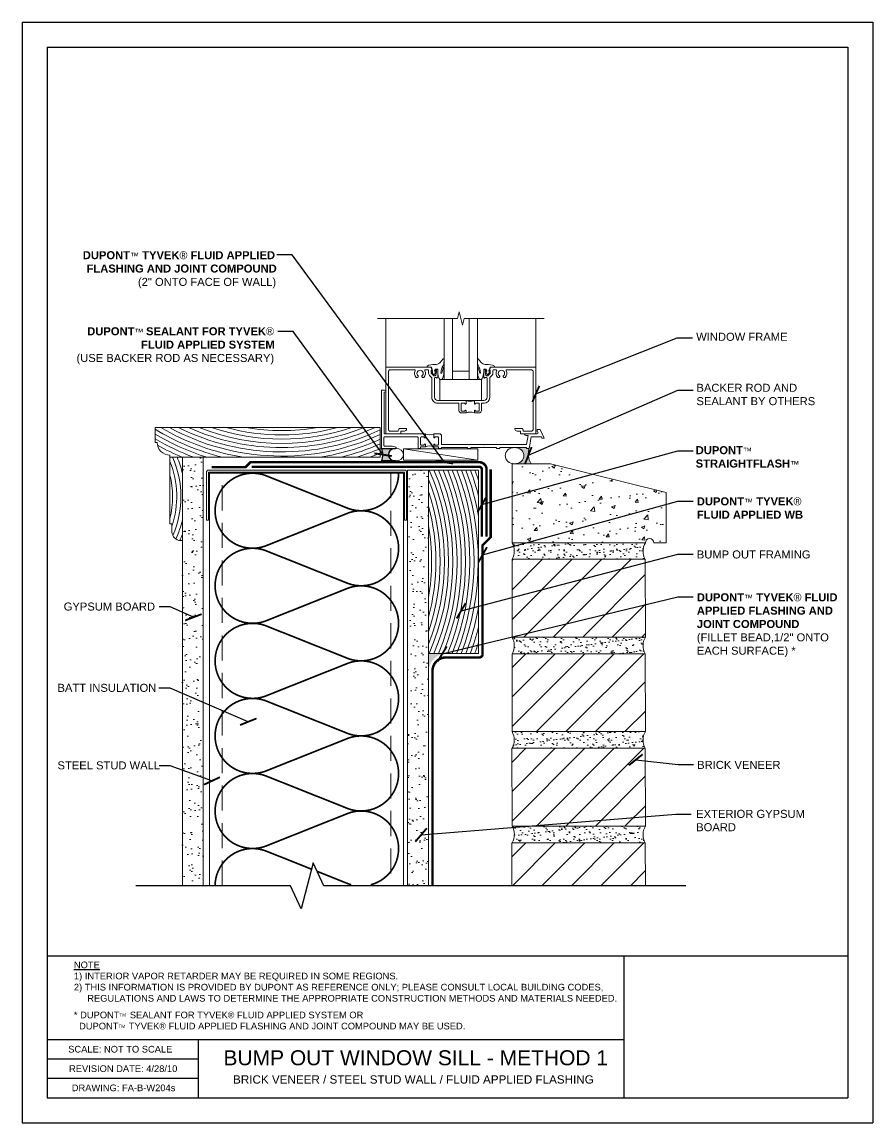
# Model space of a CAD drawing. Extents: x 472.1 to 497.6, y -269.5 to -236.5.
import ezdxf

# ---------------------------------------------------------------- set-up
doc = ezdxf.new("R2010")
doc.units = 0
doc.header["$LTSCALE"] = 1.5
doc.header["$MEASUREMENT"] = 0
doc.linetypes.add('DASHED', pattern=[0.75, 0.5, -0.25])
doc.linetypes.add('DASHED2', pattern=[0.375, 0.25, -0.125])
doc.layers.get('0').update_dxf_attribs({"color": 8, "linetype": 'CONTINUOUS'})
for name, color, linetype in [('8x11-ttb$0$B', 5, 'CONTINUOUS'), ('DuPont Self-Adhered Flashing', 252, 'CONTINUOUS'), ('INSULATION', 241, 'CONTINUOUS'), ('SEALANT', 250, 'CONTINUOUS'), ('STRUCTURE', 250, 'CONTINUOUS'), ('TEXT', 7, 'CONTINUOUS'), ('Tyvek FA Flashing and Joint Treatment', 150, 'DASHED2'), ('Tyvek FA WB', 10, 'DASHED2')]:
    doc.layers.add(name, color=color, linetype=linetype)
for name, color, linetype, lineweight in [('A-Anno-txt0', 250, 'CONTINUOUS', 18), ('A-Backer Rod', 250, 'CONTINUOUS', 15), ('A-Glazing', 250, 'CONTINUOUS', 15), ('A-Sealant', 250, 'CONTINUOUS', 15), ('A-Window Gasket', 250, 'CONTINUOUS', 13), ('brick', 250, 'CONTINUOUS', 5), ('Gyp Board', 250, 'CONTINUOUS', 20), ('Metal Stud', 250, 'CONTINUOUS', 18), ('Non-Flanged Window', 250, 'CONTINUOUS', 20), ('Shims', 250, 'CONTINUOUS', 25), ('Wood', 250, 'CONTINUOUS', 20)]:
    doc.layers.add(name, color=color, linetype=linetype, lineweight=lineweight)
doc.layers.add('VIEWPORT', color=7, linetype='CONTINUOUS', plot=False)
doc.styles.add('DETAILS', font='sanss___.ttf', dxfattribs={"height": 1})
doc.dimstyles.new('ARCH_1_1-2_IN', dxfattribs={"dimscale": 0, "dimtxt": 0.09375, "dimasz": 0.09375, "dimexe": 0.0625, "dimexo": 0.0625, "dimgap": 0.0625, "dimtad": 1, "dimdec": 4, "dimlfac": 8, "dimzin": 3, "dimdsep": 46, "dimlunit": 4, "dimtxsty": 'Standard', "dimblk1": 'ARCHTICK', "dimblk2": 'ARCHTICK', "dimsah": 1, "dimcen": 0.0625, "dimdle": 0.0625, "dimclrd": 256, "dimclre": 256, "dimclrt": 256, "dimadec": 0, "dimazin": 0, "dimtfac": 1, "dimtdec": 4, "dimtmove": 0, "dimatfit": 3, "dimldrblk": 'ARCHTICK', "dimfxl": 1, "dimfrac": 2, "dimtolj": 1, "dimtzin": 0, "dimlwd": -1, "dimlwe": -1, "dimarcsym": 0})
pattern_1 = [(37.50000000000001, (372.1442995840722, -97.38126436075288), (-0.009449003716441223, 0.2890235653519738), [0, -0.228, 0, -0.255, 0, -0.24375]), (7.499999999999999, (372.1442995840722, -97.38126436075288), (0.2654665057901591, 0.423321909784461), [0, -0.123, 0, -0.2055, 0, -0.07875]), (327.5, (371.9597995840722, -97.38126436075288), (0.4671212792627242, 0.0008488580305446746), [0, -0.075, 0, -0.27, 0, -0.3525]), (317.5, (371.9597995840722, -97.38126436075288), (0.450918990685844, 0.1316513347401374), [0, -0.0375, 0, -0.177, 0, -0.2025])]

# ---------------------------------------------------------------- blocks, each defined once
blk = doc.blocks.new('_ArchTick')
at = {"color": 0, "linetype": 'ByBlock', "const_width": 0.15}
blk.add_lwpolyline([(-0.5, -0.5), (0.5, 0.5)], dxfattribs=at)
blk = doc.blocks.new('Revsion Date')
at = {"layer": 'TEXT', "insert": (0.000131622949083976, 0.2031688605532622, 2.979996827461446e-09), "char_height": 0.2, "width": 16.26451670448571, "attachment_point": 1, "style": 'DETAILS'}
blk.add_mtext('\\pi-0.033334,l0.033334,t0.1;REVISION DATE: 4/28/10', dxfattribs=at)

msp = doc.modelspace()

# ---------------------------------------------------------------- hatches: boundary and pattern name
at = {"layer": 'brick', "lineweight": 15}
h = msp.add_hatch(dxfattribs=at)
h.set_pattern_fill('AR-CONC', color=256, scale=0.15, style=0)
h.set_pattern_definition([(49.99999999999999, (372.1442995840722, -97.38126436075288), (1.07589027390113, -0.09412820247389266), [0.1125, -1.2375]), (355, (372.1442995840722, -97.38126436075288), (-0.2081270004195, 1.128288200550018), [0.09, -0.9899999999999999]), (100.4514, (372.2339571040722, -97.38910837075287), (0.8677640725710324, 1.03415931309143), [0.09561028499999986, -1.051713167999998]), (46.18420000000001, (372.1442995840722, -97.08126436075287), (1.600861572938467, -0.2482785214935271), [0.16875, -1.85625]), (96.6356, (372.2777047015722, -97.10195432125289), (1.401994058323055, 1.461176806350662), [0.1434154319999997, -1.577569499999997]), (351.1842, (372.1442995840722, -97.08126436075287), (1.401992917700441, 1.461177901387987), [0.135, -1.485]), (21, (372.2942995840722, -97.15626436075289), (0.8953605781776924, -0.6039283359980082), [0.1125, -1.2375]), (326.0000000000001, (372.2942995840722, -97.15626436075289), (0.3649729978823726, 1.087725067570279), [0.09, -0.9899999999999999]), (71.4514, (372.3689129335722, -97.20659176975289), (1.260333942872235, 0.4837957450649286), [0.095610285, -1.051713168]), (37.50000000000001, (372.1442995840722, -97.38126436075288), (0.018239782975936, 0.4993407807469672), [0, -0.9779999999999999, 0, -1.005, 0, -0.9937499999999999]), (7.499999999999999, (372.1442995840722, -97.38126436075288), (0.3946043061632229, 0.5916175678235404), [0, -0.573, 0, -0.9555, 0, -0.37875]), (327.5, (371.8097995840722, -97.38126436075288), (0.8007336542586136, -0.0338323076015697), [0, -0.375, 0, -1.17, 0, -1.5525]), (317.5, (371.6597995840722, -97.38126436075288), (0.8747792540135794, 0.1501574734984764), [0, -0.4875, 0, -0.7769999999999999, 0, -1.1025])])
edge = h.paths.add_edge_path()
edge.add_line((490.399082504635, -252.1448535965501), (486.7574053573771, -252.1448535965501))
edge.add_line((486.7574053573771, -252.1448535965501), (486.7574053573771, -250.4666155386643))
edge.add_line((486.7574053573771, -250.4666155386643), (486.7574053573771, -249.7789681089602))
edge.add_line((486.7574053573771, -249.7789681089602), (487.913554591114, -249.7789681089602))
edge.add_line((487.913554591114, -249.7789681089602), (491.3770997362377, -250.644854395241))
edge.add_line((491.3770997362377, -250.644854395241), (491.3785033215071, -251.4282472725178))
edge.add_line((491.3785033215071, -251.4282472725178), (491.3785033215071, -252.1446366283805))
edge.add_line((491.3785033215071, -252.1446366283805), (491.0035033215071, -252.1446366283805))
edge.add_arc((490.8785033215071, -252.1446366283805), 0.125, 0, 180)
edge.add_line((490.7535033215071, -252.1446366283805), (490.399082504635, -252.1446366283805))
at = {"layer": 'brick'}
h = msp.add_hatch(dxfattribs=at)
h.set_pattern_fill('AR-SAND', color=256, scale=0.15, style=0)
h.set_pattern_definition(pattern_1)
edge = h.paths.add_edge_path()
edge.add_line((486.7589532838674, -252.6424974540283), (490.7520964067497, -252.6398463499883))
edge.add_arc((491.1721392814835, -252.3936639122074), 0.4868693965391097, 149.2667922168358, 210.374091206803, ccw=False)
edge.add_line((490.7536476613656, -252.1448535965501), (486.7574053573771, -252.14485359655))
edge.add_arc((486.3341052745168, -252.3949946121018), 0.4916843375690849, -30.22370756333339, 30.58014467202571, ccw=False)
h = msp.add_hatch(dxfattribs=at)
h.set_pattern_fill('_USER', color=256, scale=0.625, angle=45, style=0, pattern_type=0)
h.set_pattern_definition([(45, (116.9332864501775, -343.1931991219662), (-0.4419417382415922, 0.4419417382415922), [])])
h.paths.add_polyline_path([(486.7589532838674, -252.6424974540283), (490.7520964081122, -252.6398484037757), (490.7536443332402, -254.9731701576076), (486.7574053573773, -254.9758212616475)])
h = msp.add_hatch(dxfattribs=at)
h.set_pattern_fill('AR-SAND', color=256, scale=0.15, style=0)
h.set_pattern_definition(pattern_1)
edge = h.paths.add_edge_path()
edge.add_line((490.7536443332402, -260.6398368242741), (486.761166379859, -260.6424854332527))
edge.add_arc((486.3334652906049, -260.8938166666069), 0.4960802461382137, -29.73223907626658, 30.43989638010538, ccw=False)
edge.add_line((486.7642378587936, -261.1398463499882), (490.7520964067498, -261.1398463499882))
edge.add_arc((491.1813454224944, -260.8911680576284), 0.4960802461382787, 149.5601036198979, 210.0851456523651, ccw=False)
edge = h.paths.add_edge_path()
edge.add_line((490.7536443332402, -257.8065034909408), (486.7574053573772, -257.8091545949808))
edge.add_arc((486.329704268123, -258.0604858283352), 0.4960802461383204, 12.252309427424393, 30.43989638011351, ccw=False)
edge.add_line((486.8144850729454, -257.9552091363068), (486.8230895756632, -258.0088471905524))
edge.add_arc((486.3297042681236, -258.0604858283352), 0.4960802461377142, -5.72649610663899, 5.974931136099883, ccw=False)
edge.add_line((486.8233088425168, -258.1099846641408), (486.8189164205352, -258.1427480951458))
edge.add_arc((486.329704268123, -258.0604858283351), 0.4960802461383513, 330.26809278389993, 350.4548643698182, ccw=False)
edge.add_line((486.7604782613214, -258.3065130166549), (490.7520964067499, -258.3065130166549))
edge.add_arc((491.1813454224945, -258.0578347242951), 0.4960802461384055, 149.5601036199079, 210.0851456523642, ccw=False)
edge = h.paths.add_edge_path()
edge.add_line((490.7536443332402, -254.9731701576076), (486.7574053573772, -254.9758212616475))
edge.add_arc((486.3297042681229, -255.2271524950018), 0.4960802461383752, -30.085145652373228, 30.439896380098276, ccw=False)
edge.add_line((486.7589532838675, -255.4758307873617), (490.7520964067499, -255.4731796833216))
edge.add_arc((491.1813454224945, -255.2245013909618), 0.4960802461383913, 149.5601036199107, 210.0851456523614, ccw=False)
h = msp.add_hatch(dxfattribs=at)
h.set_pattern_fill('_USER', color=256, scale=0.625, angle=45, style=0, pattern_type=0)
h.set_pattern_definition([(45, (372.1442995840722, -97.38126436075288), (-0.4419417382415922, 0.4419417382415922), [])])
h.paths.add_polyline_path([(486.7589532838675, -255.4758307873616), (490.7520964067497, -255.4731796833216), (490.7536443332402, -257.8065034909408), (486.7589532838675, -257.8065034909408)])
h = msp.add_hatch(dxfattribs=at)
h.set_pattern_fill('_USER', color=256, scale=0.625, angle=45, style=0, pattern_type=0)
h.set_pattern_definition([(45, (372.1442995840721, -100.214597694086), (-0.4419417382415922, 0.4419417382415922), [])])
h.paths.add_polyline_path([(486.7589532838674, -258.3091641206947), (490.7520964067496, -258.3065130166547), (490.7536443332401, -260.6398368242739), (486.7589532838674, -260.6398368242739)])
h = msp.add_hatch(dxfattribs=at)
h.set_pattern_fill('_USER', color=256, scale=0.625, angle=45, style=0, pattern_type=0)
h.set_pattern_definition([(45, (372.1442995840722, -103.0479310274195), (-0.4419417382415922, 0.4419417382415922), [])])
h.paths.add_polyline_path([(486.7589533320499, -262.4256936682422), (490.7528486776213, -262.4256924018486), (490.7520964067497, -261.1398463499883), (486.7589532838675, -261.1424974540282)])
at = {"layer": 'Gyp Board'}
h = msp.add_hatch(dxfattribs=at)
h.set_pattern_fill('AR-SAND', color=256, scale=0.25, style=0)
h.set_pattern_definition([(37.50000000000001, (-1117.769163435428, -839.761149742707), (-0.01574833952740204, 0.4817059422532897), [0, -0.38, 0, -0.425, 0, -0.40625]), (7.499999999999999, (-1117.769163435428, -839.761149742707), (0.4424441763169318, 0.7055365163074351), [0, -0.205, 0, -0.3425, 0, -0.13125]), (327.5, (-1118.076663435428, -839.761149742707), (0.7785354654378738, 0.001414763384241069), [0, -0.125, 0, -0.45, 0, -0.5875]), (317.5, (-1118.076663435428, -839.761149742707), (0.7515316511430734, 0.2194188912335623), [0, -0.0625, 0, -0.295, 0, -0.3375])])
h.paths.add_polyline_path([(477.5056114236442, -249.5844577483037), (476.8806114236442, -249.5844577483037), (476.8806114236442, -250.0540769670569), (476.8806114236442, -262.4256948714468), (477.5056114236442, -262.4256948714468)])
h = msp.add_hatch(dxfattribs=at)
h.set_pattern_fill('AR-SAND', color=256, scale=0.25, style=0)
h.set_pattern_definition([(37.50000000000001, (-1117.769163435428, -839.6197605755733), (-0.01574833952740204, 0.4817059422532897), [0, -0.38, 0, -0.425, 0, -0.40625]), (7.499999999999999, (-1117.769163435428, -839.6197605755733), (0.4424441763169318, 0.7055365163074351), [0, -0.205, 0, -0.3425, 0, -0.13125]), (327.5, (-1118.076663435428, -839.6197605755733), (0.7785354654378738, 0.001414763384241069), [0, -0.125, 0, -0.45, 0, -0.5875]), (317.5, (-1118.076663435428, -839.6197605755733), (0.7515316511430734, 0.2194188912335623), [0, -0.0625, 0, -0.295, 0, -0.3375])])
h.paths.add_polyline_path([(484.255611423644, -252.2757759675392), (484.2509768398142, -252.282658764121), (484.2387339456338, -252.2529499018164), (484.1866080558215, -252.2529499018164), (484.1666033656933, -252.282658764121), (484.1543593644598, -252.2529499018164), (484.1022346970564, -252.2529499018164), (484.0822222621777, -252.2826587641211), (484.0699804750499, -252.2529499018162), (484.017853593541, -252.2529499018162), (483.9978411586621, -252.2826587641207), (483.9855993715341, -252.2529499018162), (483.9334724900252, -252.2529499018162), (483.9134600551465, -252.2826587641208), (483.9012182680182, -252.2529499018163), (483.8490913865098, -252.2529499018163), (483.8290789516308, -252.282658764121), (483.8168371645026, -252.2529499018162), (483.7647102829941, -252.2529499018162), (483.744697848115, -252.2826587641207), (483.732456060987, -252.2529499018162), (483.6803291794785, -252.2529499018162), (483.6603167445994, -252.2826587641207), (483.6480749574716, -252.2529499018162), (483.6306114236442, -252.252949901816), (483.6306114236442, -262.4256960320502), (484.255602006072, -262.4256970548169)])
h.paths.add_polyline_path([(484.2556114236442, -249.9684617345482), (483.6306114236442, -249.9684617345482), (483.6306114236442, -252.1075794184177), (483.6403040074092, -252.1075794184176), (483.6603320033886, -252.0779163324802), (483.6725549279785, -252.1075794184177), (483.724685110925, -252.1075794184177), (483.7447131069043, -252.0779163324804), (483.7569360314941, -252.1075794184177), (483.8090662144406, -252.1075794184177), (483.8290942104199, -252.0779163324804), (483.8413171350098, -252.1075794184177), (483.8934473179558, -252.1075794184177), (483.9134753139353, -252.0779163324802), (483.9256982385252, -252.1075794184178), (483.9778284214714, -252.1075794184179), (483.9978564174511, -252.0779163324801), (484.0100793420413, -252.1075794184178), (484.0622019990153, -252.1075794184178), (484.0822222621775, -252.0779163324801), (484.0944473974611, -252.1075794184178), (484.1465753697136, -252.1075794184179), (484.1666033656931, -252.0779163324802), (484.1788273956301, -252.1075794184178), (484.230956576652, -252.1075794184178), (484.255611423644, -252.0710494867592)])
at = {"layer": 'SEALANT'}
h = msp.add_hatch(color=256, dxfattribs=at)
h.dxf.hatch_style = 1
edge = h.paths.add_edge_path()
edge.add_line((483.2628116627359, -249.6952840865104), (482.84727701156, -249.6952840865104))
edge.add_arc((482.4762065884184, -249.5078267967359), 0.4157324793904046, 333.198015599936, 386.9109299082614)
edge.add_line((482.8469198988345, -249.3196642715072), (483.2570074257755, -249.3196642715072))
edge.add_arc((483.2802660522838, -249.5737234740928), 0.2551216222226348, 95.23073682215808, 135.4163850388761)
edge.add_arc((483.2147005487953, -249.5073344073352), 0.1618272552155245, 135.8626433203986, 215.6300560562126)
edge.add_arc((483.2723471239688, -249.4579095791771), 0.2375659524272433, 217.219695169789, 267.6996346296816)
h = msp.add_hatch(color=256, dxfattribs=at)
h.dxf.hatch_style = 1
edge = h.paths.add_edge_path()
edge.add_ellipse((486.8339772335566, -249.5363656182656), major_axis=(0.2812263587974499, 0), ratio=0.8626591466456875, start_angle=-90, end_angle=90, ccw=False)
edge.add_line((486.8339772335575, -249.77896810896), (487.3289291561046, -249.7789681089602))
edge.add_arc((487.8201254222888, -249.479491582738), 0.5752911972831126, 161.3307433582563, 211.3701656921093, ccw=False)
edge.add_line((487.2751047973538, -249.2953381682519), (486.8339772335586, -249.2937631275711))
at = {"layer": 'Tyvek FA Flashing and Joint Treatment', "ltscale": 0.5}
h = msp.add_hatch(color=256, dxfattribs=at)
h.dxf.hatch_style = 1
edge = h.paths.add_edge_path()
edge.add_line((484.2558520643404, -255.4686490056326), (484.2558520643404, -255.9686490056325))
edge.add_arc((484.8079205985126, -256.0207175398047), 0.554518528702023, 95.38793301168698, 174.6120669883089, ccw=False)
edge.add_line((484.7558520643405, -255.4686490056326), (484.2558520643404, -255.4686490056326))

# ---------------------------------------------------------------- linework, layer by layer
at = {"layer": '8x11-ttb$0$B', "color": 7}
for p, q in [((472.8245605984985, -237.2887712683001, 2.979996827461446e-09), (472.8245605984985, -268.7887712683001, 2.979996827461446e-09)), ((472.8245605984985, -237.2887712683001, 2.979996827461446e-09), (496.8245605984985, -237.2887712683001, 2.979996827461446e-09)), ((496.8245605984985, -237.2887712683001, 2.979996827461446e-09), (496.8245605984985, -268.7887712683001, 2.979996827461446e-09)), ((472.8245605984985, -267.0381050034567, 2.979996827461446e-09), (490.1131076113375, -267.0381050034567, 2.979996827461446e-09)), ((472.8245605984985, -268.7887712683001, 2.979996827461446e-09), (496.8245605984985, -268.7887712683001, 2.979996827461446e-09))]:
    msp.add_line(p, q, dxfattribs=at)
at = {"layer": '8x11-ttb$0$B', "color": 7, "elevation": 2.979996827461446e-09}
for points in [[(496.8245605984985, -264.5434509550295), (472.8245605984985, -264.5434509550295)], [(490.1131076113375, -264.5434509550295), (490.1131076113375, -268.7887712683001)], [(477.3511108772184, -267.0381050034567), (477.3511108772184, -268.7887712683001)], [(477.3511108772184, -267.6217050034567), (472.8245605984985, -267.6217050034567)], [(477.3511108772184, -268.2053050034567), (472.8245605984985, -268.2053050034567)]]:
    msp.add_lwpolyline(points, dxfattribs=at)
at = {"layer": 'A-Anno-txt0', "lineweight": 13}
msp.add_lwpolyline([(482.7224148303378, -245.4205933147055), (485.1224048303376, -245.4205933147055), (485.1724248303378, -245.2206133147055), (485.2724048303377, -245.6205933147055), (485.3224048303377, -245.4205933147055), (487.7224148303378, -245.4205933147055)], dxfattribs=at)
at = {"layer": 'A-Backer Rod'}
msp.add_ellipse((483.2778192592293, -249.5072869031632), major_axis=(0.2256227642255621, -1.381495353187958e-17), ratio=0.8319303761802328, dxfattribs=at)
at = {"layer": 'A-Backer Rod', "extrusion": (0, 0, -1)}
msp.add_ellipse((486.8339772335566, -249.5363656182656), major_axis=(0.2812263587974499, 0), ratio=0.8626591466456875, dxfattribs=at)
at = {"layer": 'A-Glazing'}
for p, q in [((484.720973217803, -247.2572181275712), (484.720973217803, -245.4206033147055)), ((484.970973217803, -247.2572181275712), (484.970973217803, -245.4206033147055)), ((485.470973217803, -247.2572181275712), (485.470973217803, -245.4206033147055)), ((485.720973217803, -247.2572181275712), (485.720973217803, -245.4206033147055))]:
    msp.add_line(p, q, dxfattribs=at)
at = {"layer": 'A-Sealant'}
for centre, radius, start, end in [((485.5049148303378, -247.4290982377337), 0.4796878163860037, 254.8951551123608, 285.1048448876392), ((485.504914830338, -248.5350894717974), 0.3046970014300712, 65.77986063325326, 114.2201393668193), ((484.2861122702849, -248.4290982377326), 0.4796878163871012, 254.895155112395, 285.1048448876049), ((484.2867075461308, -249.5429251885414), 0.3019352373051956, 65.66792380673895, 114.3320761931669), ((487.8200834685579, -249.4794962518714), 0.5752529459548406, 161.3289651772829, 211.3719438730844)]:
    msp.add_arc(centre, radius, start, end, dxfattribs=at)
at = {"layer": 'A-Window Gasket'}
for points in [[(484.3474846219491, -246.9962201557356), (484.374301148488, -246.9913458551377), (484.340171024367, -246.8841112574559), (484.2792243737069, -246.8792369585773), (484.203669503348, -246.8822181275712), (484.2137600449063, -246.85120858495, -0.1257100272134179), (484.4457514469283, -246.7994662573563, 0.2260837189018228), (484.5993370073601, -246.7497483987122), (484.6948923170198, -246.6388077805518, -0.6449762263124317), (484.7208266090378, -246.6505491230255), (484.7192468720099, -246.7797860586549, -0.1518691569180708), (484.7028940954135, -246.8242212130041), (484.6643909071183, -246.8841469922726, 0.02934546717884474), (484.6469960179153, -246.9360296354653), (484.6297657283318, -247.0578236453023, 0.6538117075652882), (484.6500065392347, -247.0648103822677), (484.6940982864571, -246.8995614647777, -0.8886355728344962), (484.7192468720099, -246.9016228956771), (484.7192468720099, -247.0358685160698, -0.06420464893641442), (484.6768144101003, -247.2244847727771, -0.6896355001773956), (484.5742056797123, -247.2244847727771, -0.07035608683589237), (484.5329732178029, -247.0358685160698), (484.5329732178029, -246.9401657057362), (484.4596264598262, -246.9401657057362), (484.4376856650089, -246.9937830054367), (484.4766915229224, -246.9986573043153), (484.4425613967302, -247.0352145536423), (484.4742536570615, -247.0571489028945), (484.4133070043305, -247.1107662008758), (484.357236085392, -247.044963153119), (484.3816147460702, -247.0352145536423)], [(486.0944618136568, -246.9962201557356), (486.0676452871177, -246.9913458551377), (486.101775411239, -246.8841112574559), (486.162722061899, -246.8792369585773), (486.2382769322577, -246.8822181275712), (486.2281863906994, -246.85120858495, 0.1257100272134179), (485.9961949886774, -246.7994662573563, -0.2260837189018228), (485.8426094282458, -246.7497483987122), (485.7470541185862, -246.6388077805518, 0.6449762263124317), (485.7211198265679, -246.6505491230255), (485.722699563596, -246.7797860586549, 0.1518691569180708), (485.7390523401922, -246.8242212130041), (485.7775555284874, -246.8841469922726, -0.02934546717884474), (485.7949504176904, -246.9360296354653), (485.8121807072739, -247.0578236453023, -0.6538117075652882), (485.791939896371, -247.0648103822677), (485.7478481491489, -246.8995614647777, 0.8886355728344962), (485.722699563596, -246.9016228956771), (485.722699563596, -247.0358685160698, 0.06420464893641442), (485.7651320255054, -247.2244847727771, 0.6896355001773956), (485.8677407558934, -247.2244847727771, 0.07035608683589237), (485.9089732178028, -247.0358685160698), (485.9089732178028, -246.9401657057362), (485.9823199757795, -246.9401657057362), (486.004260770597, -246.9937830054367), (485.9652549126835, -246.9986573043153), (485.9993850388755, -247.0352145536423), (485.9676927785442, -247.0571489028945), (486.0286394312752, -247.1107662008758), (486.0847103502137, -247.044963153119), (486.0603316895355, -247.0352145536423)]]:
    msp.add_lwpolyline(points, format="xyb", close=True, dxfattribs=at)
msp.add_lwpolyline([(484.5969148303377, -247.8822181275712), (484.5969148303377, -247.2572181275712), (485.8469148303377, -247.2572181275712), (485.8469148303377, -247.8822181275712)], close=True, dxfattribs=at)
at = {"layer": 'brick', "lineweight": 15}
msp.add_lwpolyline([(490.399082504635, -252.1448535965501), (486.7574053573771, -252.1448535965501), (486.7574053573771, -250.4666155386643), (486.7574053573771, -249.7789681089602), (487.913554591114, -249.7789681089602), (491.3770997362377, -250.644854395241), (491.3785033215071, -251.4282472725178), (491.3785033215071, -252.1446366283805), (491.0035033215071, -252.1446366283805, 0.9999999999999999), (490.7535033215071, -252.1446366283805), (490.399082504635, -252.1446366283805)], format="xyb", dxfattribs=at)
at = {"layer": 'brick'}
for points in [[(490.7536443332402, -254.9731701576075), (486.7574053573773, -254.9758212616475), (486.7589532838674, -252.6424974540283), (490.7520964067497, -252.6398463499883), (490.7536443332402, -254.9731701576075, 0.2704061141941634), (490.7520964067498, -255.4731796833216, 0.9074311398367584), (490.7520964067498, -255.4731796833216, -0.1931272375800366)], [(490.7536443332402, -257.8065034909408), (486.7574053573773, -257.8091545949808), (486.7589532838675, -255.4758307873617), (490.7520964067497, -255.4731796833216), (490.7536443332402, -257.8065034909408, 0.2704061141941634), (490.7520964067498, -258.3065130166549, 0.9074311398367584), (490.7520964067498, -258.3065130166549, -0.1931272375800366)], [(490.7536443332402, -260.6398368242741), (486.7574053573773, -260.6424879283141), (486.7520964067497, -258.3065130166549), (490.7520964067497, -258.3065130166549), (490.7536443332402, -260.6398368242741, 0.2704061141941634), (490.7520964067498, -261.1398463499882, 0.9074311398367584), (490.7520964067498, -261.1398463499882, -0.1931272375800366)]]:
    msp.add_lwpolyline(points, format="xyb", dxfattribs=at)
msp.add_lwpolyline([(486.7550187411892, -262.4256936694898), (486.7520964067498, -261.1398463499882), (490.7520964067498, -261.1398463499882), (490.7529494367321, -262.4256924018166)], dxfattribs=at)
for centre, radius, start, end in [((486.3341052745169, -252.3949946121018), 0.4916843375690687, 329.7762924366648, 30.58014467201859), ((491.18134875062, -252.3961848299044), 0.4960802461384045, 149.5601036199047, 210.0851456523679), ((486.3297042681229, -255.2271524950018), 0.4960802461384045, 329.9148543476321, 30.43989638009525), ((486.3297042681229, -258.0604858283351), 0.4960802461384045, 329.9148543476321, 30.43989638009525), ((486.3334652906047, -260.8938166666069), 0.4960802461384045, 329.9148543476321, 30.43989638009525)]:
    msp.add_arc(centre, radius, start, end, dxfattribs=at)
at = {"layer": 'DuPont Self-Adhered Flashing', "const_width": 0.075}
msp.add_lwpolyline([(485.8556114236442, -251.9684617345482), (485.8556114236442, -249.9520617345482, 0.4142135623730835), (485.7756114236442, -249.8720617345482), (478.9556114236417, -249.8720617345483)], format="xyb", dxfattribs=at)
at = {"layer": 'Gyp Board'}
for points in [[(476.8806114236442, -262.4256948714468), (476.8806114236442, -249.5844577483037), (477.5056114236442, -249.5844577483037), (477.5056114236442, -262.4256948714468)], [(484.2556114236442, -262.4256970548322), (484.2556114236442, -249.9684617345482), (483.6306114236442, -249.9684617345482), (483.6306114236442, -262.4256960320502)]]:
    msp.add_lwpolyline(points, dxfattribs=at)
at = {"layer": 'INSULATION', "color": 253, "const_width": 0.05}
for points in [[(483.359485848618, -256.8122117345491, 0.5155500965721037), (481.8664864642507, -255.7491024019287), (479.3524852329876, -256.7503210671696, -1.404370499403762), (479.3524852329903, -254.6241024019299), (481.8664864642503, -255.6253210671696, 1.404370499398822), (481.8664864642503, -253.4991024019285), (479.3524852329867, -254.5003210671694, -1.404370499403763), (479.3524852329896, -252.3741024019297), (481.8664864642494, -253.3753210671694, 1.404370499398822), (481.8664864642503, -251.2491024019285), (479.3524852329867, -252.2503210671694, -1.404370499403762), (479.3524852329896, -250.1241024019297), (481.8664864642494, -251.1253210671694, 0.5155500965725927), (483.3594858486173, -250.0622117345485)], [(482.5263438696647, -262.3986940839479, 1.036048452752059), (481.8664864642512, -260.2491024019298), (479.3524852329876, -261.2503210671707, -1.404370499403763), (479.3524852329906, -259.1241024019311), (481.8664864642503, -260.1253210671707, 1.404370499398822), (481.8664864642512, -257.9991024019298), (479.3524852329876, -259.0003210671707, -1.404370499403762), (479.3524852329906, -256.8741024019311), (481.8664864642503, -257.8753210671707, 0.5155500965725927), (483.3594858486183, -256.8122117345498)], [(477.859544800445, -262.4256948714469, -0.5123147569614868), (479.3524852329913, -261.3741024019313), (480.7501045390142, -261.9307141166313)], [(480.9175250605195, -261.9973905163844), (481.8664864642512, -262.3753210671709, 0.01762287785830743), (481.9422705990888, -262.3985980599164, 0.01762287785830743)]]:
    msp.add_lwpolyline(points, format="xyb", dxfattribs=at)
at = {"layer": 'Metal Stud'}
msp.add_lwpolyline([(483.5368614236442, -251.4684617345482), (483.536861423644, -250.0309617345482), (477.6618614236442, -250.0309617345485), (477.6618614236442, -251.4684617345482), (477.5993614236442, -251.4684617345482), (477.5993614236442, -250.0309617345482, -0.414213562373095), (477.6618614236442, -249.9684617345482), (483.5368614236442, -249.9684617345482, -0.414213562373095), (483.5993614236442, -250.0309617345482), (483.5993614236442, -251.4684617345482)], format="xyb", close=True, dxfattribs=at)
at = {"layer": 'Metal Stud', "lineweight": 13}
msp.add_lwpolyline([(477.6931114236442, -262.4256948714468), (477.6931114236442, -250.0622117345485), (483.5056114236442, -250.0622117345485), (483.5056114236442, -262.4256958274937)], dxfattribs=at)
at = {"layer": 'Metal Stud', "linetype": 'DASHED', "lineweight": 5}
msp.add_lwpolyline([(478.0681114236442, -262.4256948714469), (478.0681114236442, -250.0622117345485), (483.1306114236442, -250.0622117345485), (483.1306114236442, -262.4256952138245)], dxfattribs=at)
at = {"layer": 'Non-Flanged Window', "lineweight": 9}
for p, q in [((482.9719148303377, -245.4205933147055), (482.9719148303377, -248.8822181275712)), ((487.4719148303377, -245.4205933147055), (487.4719148303377, -248.8822181275712))]:
    msp.add_line(p, q, dxfattribs=at)
at = {"layer": 'Non-Flanged Window'}
for p, q in [((485.470973217803, -247.0072181275712), (484.970973217803, -247.0072181275712)), ((485.720973217803, -247.2572181275712), (484.720973217803, -247.2572181275712))]:
    msp.add_line(p, q, dxfattribs=at)
for points in [[(485.3799148303378, -247.8922131275712), (485.3699148303378, -247.8822131275712), (484.5344148303377, -247.8822131275712, -0.4142135623730963), (484.4344148303377, -247.7822131275712), (484.4344148303377, -247.2107131275712, -0.4142135623730941), (484.4544148303377, -247.1907131275712), (484.4964148303376, -247.1907131275712), (484.4964148303376, -247.2127131275712, 0.4142135623730984), (484.5344198303378, -247.1747081275712), (484.5344198303378, -246.9727131275712, 0.414213562373108), (484.5144198303378, -246.9527131275712), (484.4854198303378, -246.9527131275712, 0.414213562373095), (484.4654198303378, -246.9727131275712), (484.4654198303378, -246.9847131275712), (484.4944198303378, -246.9847131275712), (484.4944198303378, -247.0227131275712), (484.4719827823525, -247.1248713613875, -0.3541185725306732), (484.4524198303376, -247.1407131275712), (484.4104698303378, -247.1407131275712), (484.3437921608081, -247.0740907971009, -0.198912367379654), (484.3364698303378, -247.0564131275712), (484.3364698303378, -246.9847131275712), (484.3654698303378, -246.9847131275712), (484.3294395273076, -246.8822131275712), (482.9719198303378, -246.8822131275712), (482.9719198303378, -248.8822131275712), (483.4269198303377, -248.8822131275712), (483.4269198303377, -248.8022131275712), (483.5349198303379, -248.8022131275712, 0.4142135623731034), (483.5969198303378, -248.7402131275713), (483.5969198303378, -248.7222131275712), (483.4069198303377, -248.7222131275712, 0.414213562373095), (483.3469198303378, -248.7822131275712), (483.3469198303378, -248.8022131275712), (483.1119198303379, -248.8022131275712, -0.4142135623730908), (483.0519198303377, -248.7422131275712), (483.0519198303377, -247.0222131275712, -0.4142135623731036), (483.1119198303379, -246.9622131275712), (483.839689992877, -246.9622131275712, -0.5680984128594625), (483.8572824077375, -246.9917266410847, 0.3397540095737803), (483.8891723138087, -247.1902131275712), (483.9331377980349, -247.1902131275712), (483.9501584679369, -247.1607324625224, 0.3865446749097419), (483.9473002726074, -247.1475877639556, -3.127286275187371), (484.0575393880681, -247.1475877639556, 0.3865446749096684), (484.0546811927388, -247.1607324625224), (484.0717018626405, -247.1902131275712), (484.1156673468667, -247.1902131275712, 0.3397540095737777), (484.1475572529379, -246.9917266410847, -0.5680984128594625), (484.1651496677986, -246.9622131275712), (484.2364698303379, -246.9622131275712, -0.4142135623731341), (484.2564698303378, -246.9822131275712), (484.2564698303378, -247.0564131245258, 0.1990202627215713), (484.2872544477809, -247.1306901532219), (484.3470851595179, -247.1904712085249, -0.1990202627215655), (484.3544148303378, -247.2081562153574), (484.3544148303378, -247.7922131275712, 0.414213562373095), (484.5244148303377, -247.9622131275712), (485.1489148303378, -247.9622131275712, -0.4142135623731015), (485.1689148303378, -247.9822131275712), (485.1689148303378, -248.1872131275713, 0.4142135623731173), (485.2389148303377, -248.2572131275712), (485.3799148303378, -248.2572131275712), (485.3799148303378, -248.1917131275713, 0.9999999999999999), (485.3489148303378, -248.1917131275713), (485.3489148303378, -248.1922131275713, -0.4142135623730862), (485.3339148303377, -248.2072131275712), (485.2539148303378, -248.2072131275712, -0.4142135623731037), (485.2389148303377, -248.1922131275713), (485.2389148303377, -247.9772131275712, -0.414213562373095), (485.2539148303378, -247.9622131275712), (485.3339189289738, -247.9622131275712, -0.4190234982698032), (485.348916913251, -247.9774590292106, 1.008230869162925), (485.3799148303378, -247.9777131275712), (485.3799148303378, -247.8922131275712)], [(485.6299148303378, -247.8922131275712), (485.6299148303378, -247.9777131275712, 0.9999999999999999), (485.6609148303377, -247.9777131275712), (485.6609148303377, -247.9772131275712, -0.414213562373095), (485.6759148303378, -247.9622131275712), (485.7559148303378, -247.9622131275712, -0.4142135623730693), (485.7709148303376, -247.9772131275712), (485.7709148303379, -248.1922131275713, -0.414213562373095), (485.7559148303378, -248.2072131275712), (485.6759107317018, -248.2072131275712, -0.4190234982697423), (485.6609127474243, -248.1919672259319, 1.008230869162796), (485.6299148303378, -248.1917131275713), (485.6299148303378, -248.2572131275712), (485.7709198303377, -248.2572131275712, 0.4142135623731173), (485.8409198303377, -248.1872131275713), (485.8409198303377, -247.9772131275712, -0.4142135623730864), (485.8559198303378, -247.9622131275712), (485.9194198303377, -247.9622131275712, 0.4142135623730858), (486.0894198303378, -247.7922131275712), (486.0894198303378, -247.2081562153574, -0.1990202627215653), (486.0967495011575, -247.1904712085249), (486.1565802128948, -247.1306901532219, 0.1990202627215716), (486.1873648303378, -247.0564131245258), (486.1873648303378, -246.9822131275712, -0.414213562373082), (486.2073648303378, -246.9622131275712), (486.278684992877, -246.9622131275712, -0.5680984128616718), (486.2962774077377, -246.9917266410847, 0.3397540095737931), (486.3281673138087, -247.1902131275712), (486.3721327980349, -247.1902131275712), (486.3891534679369, -247.1607324625224, 0.3865446749096253), (486.3862952726074, -247.1475877639556, -3.127286275187395), (486.496534388068, -247.1475877639556, 0.386544674909742), (486.4936761927387, -247.1607324625224), (486.5106968626405, -247.1902131275712), (486.5546623468669, -247.1902131275712, 0.3397540095737929), (486.5865522529379, -246.9917266410847, -0.5680984128595217), (486.6041446677986, -246.9622131275712), (487.3319198303377, -246.9622131275712, -0.414213562373095), (487.3919198303378, -247.0222131275712), (487.3919198303378, -248.7422131275712, -0.414213562373095), (487.3319198303377, -248.8022131275712), (487.0969148303377, -248.8022131275712), (487.0969148303377, -248.7822131275712, 0.414213562373095), (487.0369148303377, -248.7222131275712), (486.8469148303377, -248.7222131275712), (486.8469148303377, -248.7402131275713, 0.414213562373095), (486.9089148303378, -248.8022131275712), (487.0169148303377, -248.8022131275712), (487.0169148303377, -248.8822131275712), (487.4719148303377, -248.8822131275712), (487.4719148303377, -246.8822131275712), (486.1143951333681, -246.8822131275712), (486.0783648303376, -246.9847131275712), (486.1073648303376, -246.9847131275712), (486.1073648303376, -247.0564131275712, -0.198912367379654), (486.1000424998674, -247.0740907971009), (486.0333648303378, -247.1407131275712), (485.9914148303378, -247.1407131275712, -0.3541185725306731), (485.9718518783231, -247.1248713613875), (485.9494148303378, -247.0227131275712), (485.9494148303378, -246.9847131275712), (485.9784148303378, -246.9847131275712), (485.9784148303378, -246.9727131275712, 0.414213562373095), (485.9584148303379, -246.9527131275712), (485.9294148303379, -246.9527131275712, 0.414213562373095), (485.9094148303377, -246.9727131275712), (485.9094148303377, -247.1747081275712, 0.414213562373095), (485.9474198303378, -247.2127131275712), (485.9474198303378, -247.1907131275712), (485.9894198303377, -247.1907131275712, -0.414213562373095), (486.0094198303377, -247.2107131275712), (486.0094198303377, -247.7822131275712, -0.414213562373095), (485.9094198303378, -247.8822131275712), (485.6399148303378, -247.8822131275712), (485.6299148303378, -247.8922131275712)], [(484.1611122702849, -248.8922131275712), (484.151112270285, -248.8822131275712), (482.9469198303377, -248.8822131275712, -0.4142135623731099), (482.9269198303377, -248.8622131275712), (482.9269198303377, -247.6316631275712), (482.9409198303378, -247.6316631275712, 0.9999999999999999), (482.9409198303378, -247.5696631275712), (482.8469198303378, -247.5696631275712), (482.8469198303378, -249.3196631275712), (483.2844198303378, -249.3196631275712), (483.2844198303378, -249.2811471576819), (483.1669198303377, -249.2496631275712), (482.9369198303377, -249.2496631275712, -0.414213562373095), (482.9169198303377, -249.2296631275712), (482.9169198303377, -248.9962131275712, -0.4142135623731341), (482.9369198303377, -248.9762131275712), (483.930112270285, -248.9762131275711, -0.414213562373108), (483.9501122702849, -248.9962131275711), (483.9501122702849, -249.3196631275712), (484.0201122702849, -249.3196631275712), (484.0201122702849, -249.2712131275711), (484.1611122702849, -249.2712131275711), (484.1611122702849, -249.2057131275712, 0.9999999999999999), (484.1301122702848, -249.2057131275712), (484.1301122702848, -249.2062131275711, -0.414213562373095), (484.1151122702849, -249.2212131275711), (484.0401122702849, -249.2212131275711, -0.414213562373095), (484.0201122702849, -249.2012131275712), (484.0201122702849, -248.9962131275711, -0.414213562373108), (484.0401122702849, -248.9762131275711), (484.1151122702849, -248.9762131275711, -0.414213562373095), (484.1301122702848, -248.9912131275711), (484.1301122702848, -248.9917131275711, 0.9999999999999999), (484.1611122702849, -248.9917131275711), (484.1611122702849, -248.8922131275712)], [(484.4111122702849, -248.8922131275711), (484.4111122702849, -248.9917131275711, 0.9999999999999999), (484.4421122702849, -248.9917131275711), (484.4421122702849, -248.9912131275711, -0.414213562373095), (484.4571122702848, -248.9762131275711), (484.5321122702848, -248.9762131275711, -0.4142135623730689), (484.5521122702848, -248.9962131275711), (484.5521122702848, -249.2012131275712, -0.414213562373095), (484.5321122702848, -249.2212131275711), (484.4571122702848, -249.2212131275711, -0.414213562373095), (484.4421122702849, -249.2062131275711), (484.4421122702849, -249.2057131275712, 0.9999999999999999), (484.4111122702849, -249.2057131275712), (484.4111122702849, -249.2712131275711), (484.5521122702848, -249.2712131275711), (484.5521122702848, -249.3197131275712), (484.6461122702848, -249.3197131275712), (484.6461122702848, -249.2937631275712), (485.4211122702847, -249.2937631275712), (485.4211122702847, -249.3197131275712), (485.5211122702848, -249.3197131275712), (485.5211122702848, -249.2937631275712), (486.2961122702847, -249.2937631275712), (486.2961122702847, -249.3197131275712), (486.3961122702848, -249.3197131275712), (486.3961122702848, -249.2937631275712), (487.1879198303376, -249.2937631275712), (487.1879198303376, -249.3197131275712), (487.2708068343722, -249.3197131275712), (487.308490635833, -249.1059976694516), (487.3003790400796, -249.0944131101449), (487.3119635993864, -249.0863015143914), (487.3313751522455, -248.9762131275711), (487.6383865960854, -248.9762131275711), (487.6529587104025, -249.0074631275711), (487.7219198303378, -249.0074631275711), (487.6052263388844, -248.7572131275712), (487.511516746443, -248.7572131275712), (487.511516746443, -248.8202131275712, -0.9999999999999999), (487.511516746443, -248.8822131275711), (487.1339198303376, -248.8822131275711), (487.1339198303376, -248.8906740966537, 0.414213562373095), (487.1789198303376, -248.9356740966537), (487.2430731756507, -248.9356740966537), (487.1965071541908, -249.1997631275712), (485.9186122702849, -249.1997631275712), (485.9086122702849, -249.2097631275712), (485.8986122702849, -249.1997631275712), (484.6461122702848, -249.1997631275712), (484.6461122702848, -248.9442131275711, 0.4142135623731076), (484.5841122702849, -248.8822131275711), (484.4211122702849, -248.8822131275711), (484.4111122702849, -248.8922131275711)]]:
    msp.add_lwpolyline(points, format="xyb", dxfattribs=at)
at = {"layer": 'SEALANT'}
msp.add_lwpolyline([(483.2628116627359, -249.6952840865104), (482.84727701156, -249.6952840865104, 0.2387543091885397), (482.8469198988345, -249.3196642715072), (483.2570074257755, -249.3196642715072, 0.1771623285811937), (483.0985615922073, -249.3946410033878, 0.36282136282396), (483.0831681194541, -249.6016067816672, 0.223892740720895), (483.2628116627359, -249.6952840865104, 1.244627452489025)], format="xyb", dxfattribs=at)
at = {"layer": 'Shims', "lineweight": 15}
msp.add_lwpolyline([(485.7341923970147, -249.675526486943), (483.5042045418804, -249.3330735709918)], dxfattribs=at)
msp.add_lwpolyline([(483.5042045418804, -249.3330735709918), (485.7341923970147, -249.3330735709918), (485.7341923970147, -249.675526486943), (483.5042045418804, -249.675526486943)], close=True, dxfattribs=at)
at = {"layer": 'STRUCTURE'}
msp.add_lwpolyline([(491.9634671150998, -262.4256976812646), (481.1151565422892, -262.4256919156305), (480.7989258340091, -261.7403656020889), (480.4438579144049, -263.1247338591259), (480.1214288991581, -262.4256948714469), (475.4886356852154, -262.4256948714468)], dxfattribs=at)
at = {"layer": 'Tyvek FA Flashing and Joint Treatment', "ltscale": 0.5, "flags": 128}
msp.add_lwpolyline([(485.9956114236442, -251.9684617345482, 0.075, 0.075, 0), (485.9956114236442, -249.9520617345482, 0.075, 0.075, 0.4142135623730125), (485.7756114236442, -249.7320617345483, 0.075, 0.075, 0), (478.920755262496, -249.7320617345482, 0.075, 0.075, 0), (478.7717151730217, -249.8811018240225, 0.075, 0.075, 0), (477.7556114236417, -249.8811018240225, 0, 0, 0)], format="xyseb", dxfattribs=at)
at = {"layer": 'Tyvek FA WB', "flags": 128}
msp.add_lwpolyline([(484.3756114236442, -262.4256942655329, 0.075, 0.075, 0), (484.3756114236442, -255.9861255331902, 0.075, 0.075, -0.414213562373095), (484.7756114236442, -255.5861255331902, 0.075, 0.075, 0), (485.7756114236442, -255.5861255331902, 0.075, 0.075, 0.414213562373095), (485.8756114236442, -255.4861255331902, 0.075, 0.075, 0), (485.8756114236442, -254.8521861059794, 0.075, 0.075, 0), (485.8756114236442, -252.2205828801267, 0.075, 0.075, 0), (486.1156114236442, -251.9805828801267, 0.075, 0.075, 0), (486.1156114236442, -249.9464021528585, 0, 0, 0)], format="xyseb", dxfattribs=at)
at = {"layer": 'VIEWPORT', "color": 1}
for p, q in [((472.0745605984985, -236.5387712683001, 2.979996827461446e-09), (472.0745605984985, -269.5387712683001, 2.979996827461446e-09)), ((472.0745605984985, -236.5387712683001, 2.979996827461446e-09), (497.5745605984985, -236.5387712683001, 2.979996827461446e-09)), ((497.5745605984985, -236.5387712683001, 2.979996827461446e-09), (497.5745605984985, -269.5387712683001, 2.979996827461446e-09)), ((472.0745605984985, -269.5387712683001, 2.979996827461446e-09), (497.5745605984985, -269.5387712683001, 2.979996827461446e-09))]:
    msp.add_line(p, q, dxfattribs=at)
at = {"layer": 'Wood'}
for points in [[(476.1240694533573, -249.1393254496357), (476.0604791249762, -249.1393254496357), (476.0604791249762, -248.6941931509676), (482.8108416885567, -248.6941931509677), (482.8108416885567, -249.1393254496357), (482.8108416885567, -249.5844577483037), (482.4245069346497, -249.5844577483037), (476.5056114236442, -249.5844577483037), (476.5056114236442, -249.5208674199225, -0.414213562373095)], [(476.5681114236442, -251.5844577483037), (476.5056114236442, -251.5844577483037), (476.5056114236442, -249.5844577483037), (476.8806114236442, -249.5844577483037), (476.8806114236442, -252.0844577483037), (476.8181114236444, -252.0844577483037, -0.3691612827404433), (476.5681114236442, -251.8289473097884)]]:
    msp.add_lwpolyline(points, format="xyb", close=True, dxfattribs=at)
msp.add_lwpolyline([(484.2556114236442, -249.9684617345482), (485.7556114236442, -249.9684617345482), (485.7556114236442, -255.4684617345482), (484.2556114236442, -255.4684617345482)], close=True, dxfattribs=at)
for centre, radius, start, end in [((479.8580807843875, -242.4906933040264, -3.031983629328669e-09), 7.31360342359225, 238.7179236660891, 255.9162538145398), ((479.8580807843875, -242.4906933040264, -3.031983629328669e-09), 7.186422766829962, 239.6806381766829, 260.789330374784), ((479.8580807843875, -242.4906933040264, -3.031983629328669e-09), 7.059242110067673, 241.4951879016567, 294.7262329084459), ((479.8580807843875, -242.4906933040264, -3.031983629328669e-09), 6.932061453305383, 243.4955519324924, 295.2112607789296), ((479.8580807843875, -242.4906933040264, -3.031983629328669e-09), 6.804880796543095, 245.7308973344976, 294.2691026655024), ((479.8580807843875, -242.4906933040264, -3.031983629328669e-09), 6.677700139780806, 248.2775282668618, 291.7224717331366), ((479.8580807843875, -242.4906933040264, -3.031983629328669e-09), 6.550519483018517, 251.266758016129, 288.733241983871), ((479.8580807843875, -242.4906933040264, -3.031983629328669e-09), 6.423338826256229, 254.9666400720975, 285.0333599279024), ((479.8580807843875, -242.4906933040264, -3.031983629328669e-09), 6.29615816949394, 260.1581648072413, 279.8418351927571), ((479.8580807843875, -242.4906933040264, -3.031983629328669e-09), 7.440784080354539, 239.3110856340345, 252.4325877905527), ((479.8580807843875, -242.4906933040264, -3.031983629328669e-09), 7.567964737116828, 239.8808679919895, 249.6097195266242), ((479.8580807843875, -242.4906933040264, -3.031983629328669e-09), 7.186422766829962, 279.210669625216, 294.2601577831482), ((479.8580807843875, -242.4906933040264, -3.031983629328669e-09), 7.695145393879116, 241.0536132271208, 247.1979530241307), ((479.8580807843875, -242.4906933040264, -3.031983629328669e-09), 7.31360342359225, 284.0837461854602, 293.8119076180733), ((479.8580807843875, -242.4906933040264, -3.031983629328669e-09), 7.440784080354539, 287.5674122094474, 293.3804453554453), ((479.8580807843875, -242.4906933040264, -3.031983629328669e-09), 7.567964737116828, 290.3902804733758, 292.9648154334885), ((473.9304627849507, -250.7661326735185, -2.979996827461446e-09), 2.781324963850921, 341.5034011086955, 22.19990906645967), ((473.9304627849507, -250.7661326735185, -2.979996827461446e-09), 2.906324963850921, 336.4223473797603, 23.99063610686775), ((474.0509735979704, -250.7329341201449), 2.906324963847846, 13.19126408246531, 23.27623219602671), ((473.9304627849507, -250.7661326735185, -2.979996827461446e-09), 2.656324963850921, 345.7988354024075, 14.20116459759238), ((478.052111576703, -252.7105834990039, -3.031983629328669e-09), 6.804880796543095, 336.0913609233318, 23.76360164830445), ((478.052111576703, -252.7105834990039, -3.031983629328669e-09), 6.932061453305383, 336.556541880905, 23.30158417578218), ((478.052111576703, -252.7105834990039, -3.031983629328669e-09), 7.059242110067673, 337.0034158047981, 22.8577285380466), ((478.052111576703, -252.7105834990039, -3.031983629328669e-09), 7.186242110067672, 337.4324766867174, 22.4315470691464), ((478.052111576703, -252.7105834990039, -3.031983629328669e-09), 7.313242110067672, 337.8453725708881, 22.02140540771588), ((478.052111576703, -252.7105834990039, -3.031983629328669e-09), 7.440242110067672, 338.2430255358485, 21.62638989939048), ((478.052111576703, -252.7105834990039, -3.031983629328669e-09), 7.567242110067672, 338.6262869346982, 21.24565684681924), ((478.052111576703, -252.7105834990039, -3.031983629328669e-09), 7.694242110067671, 338.9959442242256, 20.87842576859527), ((478.052111576703, -252.7105834990039, -3.031983629328669e-09), 7.821242110067671, 9.95433593837632, 20.52397344154441), ((478.052111576703, -252.7105834990039, -3.031983629328669e-09), 7.948242110067671, 14.25533136056261, 20.18162861986737), ((478.052111576703, -252.7105834990039, -3.031983629328669e-09), 8.075242110067672, 17.45263962219898, 19.8507673411899), ((478.052111576703, -252.7105834990039, -3.031983629328669e-09), 6.677700139780806, 338.2775282668621, 21.72247173313792), ((478.052111576703, -252.7105834990039, -3.031983629328669e-09), 6.550519483018517, 341.2667580161273, 18.73324198387264), ((478.052111576703, -252.7105834990039, -3.031983629328669e-09), 6.423338826256229, 344.9666400720972, 15.03335992790607), ((473.9304627849507, -250.7661326735185, -2.979996827461446e-09), 3.031324963850921, 335.2570194539704, 346.7104572279235), ((478.052111576703, -252.7105834990039, -3.031983629328669e-09), 6.29615816949394, 350.158164807241, 9.841835192758989), ((473.9304627849507, -250.7661326735185, -2.979996827461446e-09), 3.156324963850921, 335.3584367833951, 339.1762436566697), ((478.052111576703, -252.7105834990039, -3.031983629328669e-09), 7.821242110067671, 339.3527269985838, 350.0456640616237), ((478.052111576703, -252.7105834990039, -3.031983629328669e-09), 7.948242110067671, 339.6973123359951, 345.7446686394374), ((478.052111576703, -252.7105834990039, -3.031983629328669e-09), 8.075242110067672, 340.030329549924, 342.5473603778009)]:
    msp.add_arc(centre, radius, start, end, dxfattribs=at)

# ---------------------------------------------------------------- block references
at = {"layer": 'TEXT'}
msp.add_blockref('Revsion Date', (473.4837714677448, -268.0135041915586), dxfattribs=at)

# ---------------------------------------------------------------- texts
at = {"layer": 'TEXT', "attachment_point": 1, "style": 'DETAILS'}
for s, insert, char_height, width in [('\\pi0.84952;{\\fSansSerif|b1|i0|c2|p2;DUPONT\\fArial|b0|i0|c0|p32;\\H0.8125x;™\\fSansSerif|b1|i0|c2|p2;\\H1.2308x; TYVEK\\fSymbol|b0|i0|c2|p18;â\\fSansSerif|b1|i0|c2|p2; FLUID APPLIED \\P\\pi0.96236;FLASHING AND JOINT COMPOUND\\fSansSerif|b0|i0|c2|p2; \\P\\pi2.5022;(2" ONTO FACE OF WALL)}', (473.0455921288275, -243.4076094365971, 2.979996827461446e-09), 0.239999999976, 6.521350676943849), ('\\pi1.5423;{\\fSansSerif|b1|i0|c2|p2;DUPONT\\fArial|b0|i0|c0|p32;\\H0.8125x;™\\fArial|b1|i0|c0|p32; \\H1.2308x;SEALANT FOR TYVEK\\fSymbol|b0|i0|c2|p18;â\\fArial|b0|i0|c0|p32; \\P\\pi3.1562;\\fArial|b1|i0|c0|p32;FLUID APPLIED SYSTEM\\P\\pi1.2207;\\fArial|b0|i0|c0|p32;\\H0.99998x;(USE BACKER ROD AS NECESSARY)}', (472.4856605381372, -245.6877790910255, 2.979996827461446e-09), 0.239999999976, 7.112845512646311), ('WINDOW FRAME', (492.2769952576368, -245.8533119424212, 2.979996827461446e-09), 0.239999999976, 6.521350676943849), ('BACKER ROD AND \\PSEALANT BY OTHERS', (492.2849248674848, -247.3826727264965, 2.979996827461446e-09), 0.239999999976, 6.521350676943849), ('{\\fSansSerif|b1|i0|c2|p2;DUPONT\\fArial|b0|i0|c0|p32;\\H0.8125x;™\\fArial|b1|i0|c0|p32; \\P\\H1.2308x;STRAIGHTFLASH\\fArial|b0|i0|c0|p32;\\H0.81248x;™}', (492.2621951914442, -249.2520291211633, 2.979996827461446e-09), 0.239999999976, 6.521350676943849), ('{\\fSansSerif|b1|i0|c2|p2;DUPONT\\fArial|b0|i0|c0|p32;\\H0.8125x;™\\fSansSerif|b1|i0|c2|p2;\\H1.2308x; TYVEK\\fSymbol|b0|i0|c2|p18;â\\fSansSerif|b1|i0|c2|p2; \\PFLUID APPLIED WB}', (492.2960530344611, -250.7856830633182, 2.979996827461446e-09), 0.239999999976, 6.521350676943849), ('BUMP OUT FRAMING', (492.2960530344611, -252.3774775226216, 2.979996827461446e-09), 0.239999999976, 6.521350676943849), ('{\\fSansSerif|b1|i0|c2|p2;DUPONT\\fArial|b0|i0|c0|p32;\\H0.8125x;™\\fSansSerif|b1|i0|c2|p2;\\H1.2308x; TYVEK\\fSymbol|b0|i0|c2|p18;â\\fSansSerif|b1|i0|c2|p2; FLUID \\PAPPLIED FLASHING AND \\PJOINT COMPOUND\\fSansSerif|b0|i0|c2|p2; \\P(FILLET BEAD,1/2" ONTO \\PEACH SURFACE) *}', (492.2962850314283, -253.6615080017813, 2.979996827461446e-09), 0.239999999976, 6.521350676943849), ('GYPSUM BOARD', (473.3232721295562, -253.9390908815344, 2.979996827461446e-09), 0.239999999976, 6.521350676943849), ('BATT INSULATION', (473.1373357332204, -256.375655652354, 2.979996827461446e-09), 0.239999999976, 6.521350676943849), ('STEEL STUD WALL', (473.1373357332204, -258.6997302532945, 2.979996827461446e-09), 0.239999999976, 6.521350676943849), ('BRICK VENEER', (492.3062941410619, -258.6854055223943, 2.979996827461446e-09), 0.239999999976, 6.521350676943849), ('EXTERIOR GYPSUM \\PBOARD', (492.2762319061793, -260.1530959057889, 5.959993654922892e-09), 0.239999999976, 6.521350676943849), ('{\\LNOTE\\P}1) INTERIOR VAPOR RETARDER MAY BE REQUIRED IN SOME REGIONS.\\P\\pi-0.4,l0.4;2) THIS INFORMATION IS PROVIDED BY DUPONT AS REFERENCE ONLY; PLEASE CONSULT LOCAL BUILDING CODES, REGULATIONS AND LAWS TO DETERMINE THE APPROPRIATE CONSTRUCTION METHODS AND MATERIALS NEEDED.\\P{\\H0.5x;\\P\\pi0,l0;}* DUPONT    SEALANT FOR TYVEK{\\fSymbol|b0|i0|c2|p18;â} FLUID APPLIED SYSTEM OR \\P\\pi-0.2,l0.2;  DUPONT    TYVEK{\\fSymbol|b0|i0|c2|p18;â} FLUID APPLIED FLASHING AND JOINT COMPOUND MAY BE USED.', (473.6291636781796, -264.7006649288863, 5.959993654922892e-09), 0.2, 16.47484938053185), ('TM', (474.9893955547694, -266.2518860535678, 5.959993654922892e-09), 0.1, 8.310000000000002), ('TM', (474.9651433719446, -266.5908475477413, 5.959993654922892e-09), 0.1, 8.310000000000002), ('\\pi-0.033334,l0.033334,t0.1;SCALE: NOT TO SCALE', (473.4589768948125, -267.2272985987847, 2.979996827461446e-09), 0.2, 16.26451670448571), ('\\pi1.1265;{\\H0.9x;BUMP OUT WINDOW SILL - METHOD 1 }\\P\\pi1.4146;{\\H0.5x;BRICK VENEER / STEEL STUD WALL / FLUID APPLIED FLASHING}', (476.9841217301694, -267.3590067908199, 2.979996827461446e-09), 0.5, 13.39364764594225), ('\\pi-0.033334,l0.033334,t0.1;DRAWING: FA-B-W204s', (473.5652194803578, -268.3853712734129, 2.979996827461446e-09), 0.2, 16.26451670448571)]:
    msp.add_mtext(s, dxfattribs=dict(at, insert=insert, char_height=char_height, width=width))

# ---------------------------------------------------------------- leaders
at = {"layer": 'TEXT'}
for points in [[(484.7325127260802, -249.7320617345483, 2.979996827461446e-09), (480.1674593847358, -243.5185078059903, 2.979996827461446e-09), (479.7078487791202, -243.5185078059903, 2.979996827461446e-09)], [(482.8919388799216, -249.5074315479077, 2.979996827461446e-09), (480.1973552994875, -245.8133214848567, 2.979996827461446e-09), (479.7377446938719, -245.8133214848567, 2.979996827461446e-09)], [(487.4719148303377, -247.6868850087345, 2.979996827461446e-09), (491.7085455861436, -246.0016820761703, 2.979996827461446e-09), (492.1681561917592, -246.0016820761703, 2.979996827461446e-09)], [(487.2483603101647, -249.5251380856848, 2.979996827461446e-09), (491.7314546923425, -247.572414891752, 2.979996827461446e-09), (492.1910652979581, -247.572414891752, 2.979996827461446e-09)], [(485.8556114236442, -251.0034095752965, 2.979996827461446e-09), (491.7279672298189, -249.3965129846492, 2.979996827461446e-09), (492.1875778354345, -249.3965129846492, 2.979996827461446e-09)], [(485.8756114236442, -252.5103285266657, 2.979996827461446e-09), (491.731003708767, -250.8965814327115, 2.979996827461446e-09), (492.1906143143826, -250.8965814327115, 2.979996827461446e-09)], [(485.2333762367834, -254.187295453333, 2.979996827461446e-09), (491.731003708767, -252.4883758920149, 2.979996827461446e-09), (492.1906143143826, -252.4883758920149, 2.979996827461446e-09)], [(477.2103939977997, -254.3809184933182, 2.979996827461446e-09), (476.5186790986272, -254.071741242741, 2.979996827461446e-09), (476.1869889618879, -254.071741242741, 2.979996827461446e-09)], [(484.6651168546164, -255.480375183366, 2.979996827461446e-09), (491.7312357057343, -253.7724063711746, 2.979996827461446e-09), (492.1908463113498, -253.7724063711746, 2.979996827461446e-09)], [(478.8552535808603, -257.5125689776353, 2.979996827461446e-09), (476.5186790986272, -256.5083060135606, 2.979996827461446e-09), (476.1749255691689, -256.5083060135606, 2.979996827461446e-09)], [(490.4655911333939, -258.6534119622629, 2.979996827461446e-09), (491.7401083177003, -258.7984790989224, 2.979996827461446e-09), (492.1997189233159, -258.7984790989224, 2.979996827461446e-09)], [(477.7669866171545, -259.2854019675215, 2.979996827461446e-09), (476.5186790986272, -258.8323806145011, 2.979996827461446e-09), (476.1826533146018, -258.8323806145011, 2.979996827461446e-09)], [(484.032592824587, -260.9057174657581, 5.959993654922892e-09), (491.6625878747886, -260.2857462669954, 5.959993654922892e-09), (492.1221984804042, -260.2857462669954, 5.959993654922892e-09)]]:
    msp.add_leader(points, dimstyle='ARCH_1_1-2_IN', override={"dimscale": 4, "dimgap": 0.0625, "dimtad": 0}, dxfattribs=at)

doc.saveas('drawing.dxf')
